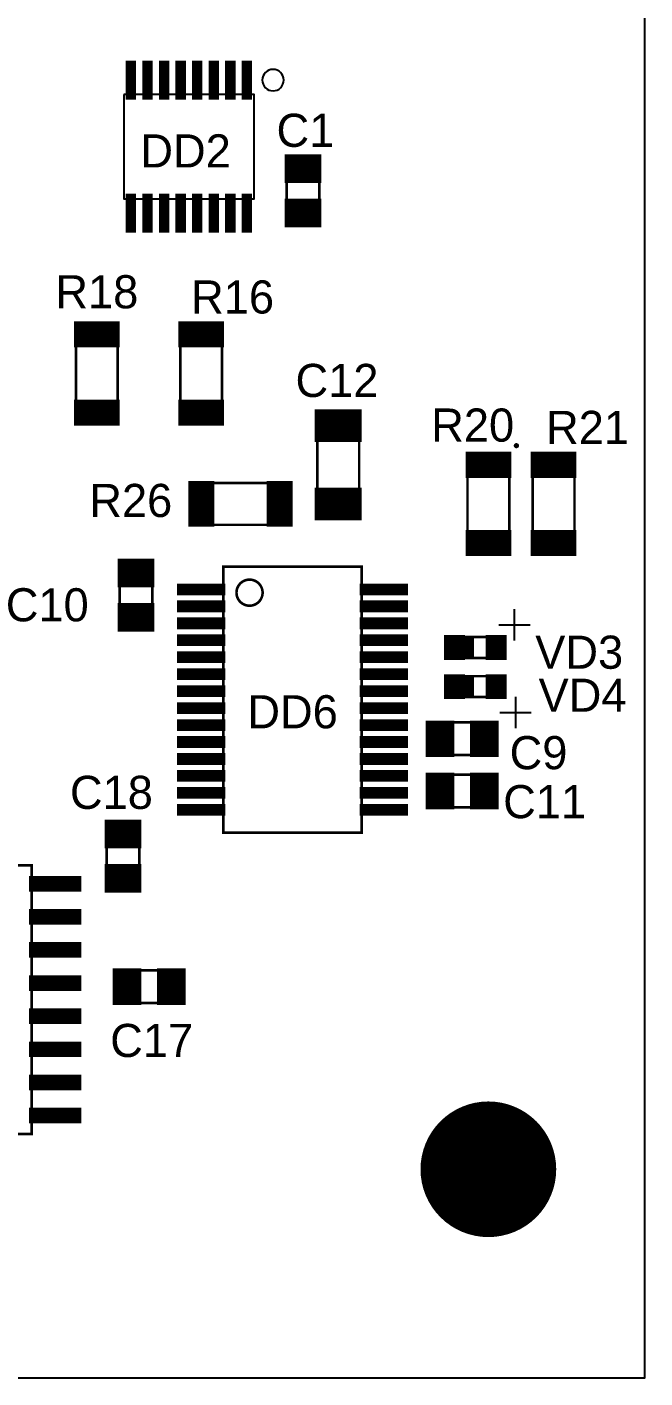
# Model space of a CAD drawing. Extents: x 25 to 880, y 8 to 306.
# Drawn here: x 587.2 to 616.8, y 91.1 to 155.9 of the extents above; entities that cross this region are included whole.
import ezdxf
from ezdxf.enums import TextEntityAlignment as Align

# ---------------------------------------------------------------- set-up
doc = ezdxf.new("R2010")
doc.units = 0
doc.header["$MEASUREMENT"] = 0
for name, color, linetype in [('BOARD', 7, 'Continuous'), ('TOP', 7, 'Continuous'), ('TOP_PIN', 7, 'Continuous')]:
    doc.layers.add(name, color=color, linetype=linetype)

msp = doc.modelspace()

# ---------------------------------------------------------------- linework, layer by layer
at = {"linetype": 'Continuous', "const_width": 0.125}
msp.add_lwpolyline([(610.6799, 135.8153, 1), (610.5549, 135.8153, 1)], format="xyb", close=True, dxfattribs=at)
at = {"layer": 'BOARD'}
msp.add_lwpolyline([(508.026, 91.1429), (616.776, 91.1429), (616.776, 271.1429), (508.026, 271.1429)], close=True, dxfattribs=at)
at = {"layer": 'TOP'}
msp.add_lwpolyline([(599.4785, 153.3304, 1), (598.4485, 153.3304, 1)], format="xyb", close=True, dxfattribs=at)
msp.add_lwpolyline([(591.811, 152.6429), (591.811, 147.6429), (598.0598, 147.6429), (598.0598, 152.6429)], close=True, dxfattribs=at)
at = {"layer": 'TOP', "const_width": 0.125}
for points in [[(601.1823, 146.7716), (599.6198, 146.7716), (599.6198, 149.2716), (601.1823, 149.2716)], [(591.526, 137.3341), (589.526, 137.3341), (589.526, 141.2091), (591.526, 141.2091)], [(596.526, 137.3341), (594.526, 137.3341), (594.526, 141.2091), (596.526, 141.2091)], [(603.0885, 132.8966), (601.0885, 132.8966), (601.0885, 136.8966), (603.0885, 136.8966)], [(610.276, 131.0841), (608.276, 131.0841), (608.276, 134.9591), (610.276, 134.9591)], [(613.401, 131.0841), (611.401, 131.0841), (611.401, 134.9591), (613.401, 134.9591)], [(595.4635, 132.0216), (595.4635, 134.0216), (599.3385, 134.0216), (599.3385, 132.0216)], [(593.1823, 127.3966), (591.6198, 127.3966), (591.6198, 129.8966), (593.1823, 129.8966)], [(596.5885, 117.2716), (596.5885, 130.0216), (603.2135, 130.0216), (603.2135, 117.2716)], [(607.651, 125.6466), (607.651, 126.6466), (609.651, 126.6466), (609.651, 125.6466)], [(607.651, 123.7716), (607.651, 124.7716), (609.651, 124.7716), (609.651, 123.7716)], [(606.776, 120.9904), (606.776, 122.5529), (609.276, 122.5529), (609.276, 120.9904)], [(606.776, 118.4904), (606.776, 120.0529), (609.276, 120.0529), (609.276, 118.4904)], [(592.5573, 114.8966), (590.9948, 114.8966), (590.9948, 117.3966), (592.5573, 117.3966)], [(578.026, 102.8341), (578.026, 115.7091), (587.401, 115.7091), (587.401, 102.8341)], [(591.776, 109.1154), (591.776, 110.6779), (594.276, 110.6779), (594.276, 109.1154)]]:
    msp.add_lwpolyline(points, close=True, dxfattribs=at)
msp.add_lwpolyline([(598.4635, 128.7716, 1), (597.2135, 128.7716, 1)], format="xyb", close=True, dxfattribs=at)
for points in [[(607.776, 125.6466), (607.776, 126.6466)], [(607.901, 125.6466), (607.901, 126.6466)], [(608.026, 125.6466), (608.026, 126.6466)], [(608.151, 125.6466), (608.151, 126.6466)], [(608.276, 125.6466), (608.276, 126.6466)], [(608.401, 125.6466), (608.401, 126.6466)], [(608.526, 125.6466), (608.526, 126.6466)], [(607.776, 123.7716), (607.776, 124.7716)], [(607.901, 123.7716), (607.901, 124.7716)], [(608.026, 123.7716), (608.026, 124.7716)], [(608.151, 123.7716), (608.151, 124.7716)], [(608.276, 123.7716), (608.276, 124.7716)], [(608.401, 123.7716), (608.401, 124.7716)], [(608.526, 123.7716), (608.526, 124.7716)]]:
    msp.add_lwpolyline(points, dxfattribs=at)
at = {"layer": 'TOP_PIN', "linetype": 'Continuous'}
for p, q in [((610.5182, 127.9802), (610.5182, 126.4802)), ((609.7774, 127.2378), (611.2774, 127.2378)), ((610.572, 123.7753), (610.572, 122.2753)), ((609.8311, 123.0329), (611.3311, 123.0329))]:
    msp.add_line(p, q, dxfattribs=at)
at = {"layer": 'TOP_PIN', "const_width": 0.125}
for points in [[(591.9698, 152.4554), (591.9698, 154.2054), (592.3448, 154.2054), (592.3448, 152.4554)], [(592.7635, 152.4554), (592.7635, 154.2054), (593.1385, 154.2054), (593.1385, 152.4554)], [(593.5573, 152.4554), (593.5573, 154.2054), (593.9323, 154.2054), (593.9323, 152.4554)], [(594.351, 152.4554), (594.351, 154.2054), (594.726, 154.2054), (594.726, 152.4554)], [(595.1448, 152.4554), (595.1448, 154.2054), (595.5198, 154.2054), (595.5198, 152.4554)], [(595.9385, 152.4554), (595.9385, 154.2054), (596.3135, 154.2054), (596.3135, 152.4554)], [(596.7323, 152.4554), (596.7323, 154.2054), (597.1073, 154.2054), (597.1073, 152.4554)], [(597.526, 152.4554), (597.526, 154.2054), (597.901, 154.2054), (597.901, 152.4554)], [(599.5885, 148.4591), (599.5885, 149.7091), (601.2135, 149.7091), (601.2135, 148.4591)], [(591.9698, 146.0804), (591.9698, 147.8304), (592.3448, 147.8304), (592.3448, 146.0804)], [(592.7635, 146.0804), (592.7635, 147.8304), (593.1385, 147.8304), (593.1385, 146.0804)], [(593.5573, 146.0804), (593.5573, 147.8304), (593.9323, 147.8304), (593.9323, 146.0804)], [(594.351, 146.0804), (594.351, 147.8304), (594.726, 147.8304), (594.726, 146.0804)], [(595.1448, 146.0804), (595.1448, 147.8304), (595.5198, 147.8304), (595.5198, 146.0804)], [(595.9385, 146.0804), (595.9385, 147.8304), (596.3135, 147.8304), (596.3135, 146.0804)], [(596.7323, 146.0804), (596.7323, 147.8304), (597.1073, 147.8304), (597.1073, 146.0804)], [(597.526, 146.0804), (597.526, 147.8304), (597.901, 147.8304), (597.901, 146.0804)], [(599.5885, 146.3341), (599.5885, 147.5841), (601.2135, 147.5841), (601.2135, 146.3341)], [(589.4948, 140.5841), (589.4948, 141.7091), (591.5573, 141.7091), (591.5573, 140.5841)], [(594.4948, 140.5841), (594.4948, 141.7091), (596.5573, 141.7091), (596.5573, 140.5841)], [(589.4948, 136.8341), (589.4948, 137.9591), (591.5573, 137.9591), (591.5573, 136.8341)], [(594.4948, 136.8341), (594.4948, 137.9591), (596.5573, 137.9591), (596.5573, 136.8341)], [(601.026, 136.0529), (601.026, 137.4904), (603.151, 137.4904), (603.151, 136.0529)], [(608.2448, 134.3341), (608.2448, 135.4591), (610.3073, 135.4591), (610.3073, 134.3341)], [(611.3698, 134.3341), (611.3698, 135.4591), (613.4323, 135.4591), (613.4323, 134.3341)], [(594.9635, 131.9904), (594.9635, 134.0529), (596.0885, 134.0529), (596.0885, 131.9904)], [(598.7135, 131.9904), (598.7135, 134.0529), (599.8385, 134.0529), (599.8385, 131.9904)], [(601.026, 132.3029), (601.026, 133.7404), (603.151, 133.7404), (603.151, 132.3029)], [(608.2448, 130.5841), (608.2448, 131.7091), (610.3073, 131.7091), (610.3073, 130.5841)], [(611.3698, 130.5841), (611.3698, 131.7091), (613.4323, 131.7091), (613.4323, 130.5841)], [(591.5885, 129.0841), (591.5885, 130.3341), (593.2135, 130.3341), (593.2135, 129.0841)], [(594.4323, 128.7091), (594.4323, 129.1466), (596.6198, 129.1466), (596.6198, 128.7091)], [(603.1823, 128.7091), (603.1823, 129.1466), (605.3698, 129.1466), (605.3698, 128.7091)], [(591.5885, 126.9591), (591.5885, 128.2091), (593.2135, 128.2091), (593.2135, 126.9591)], [(594.4323, 127.8966), (594.4323, 128.3341), (596.6198, 128.3341), (596.6198, 127.8966)], [(603.1823, 127.8966), (603.1823, 128.3341), (605.3698, 128.3341), (605.3698, 127.8966)], [(594.4323, 127.0841), (594.4323, 127.5216), (596.6198, 127.5216), (596.6198, 127.0841)], [(603.1823, 127.0841), (603.1823, 127.5216), (605.3698, 127.5216), (605.3698, 127.0841)], [(594.4323, 126.2716), (594.4323, 126.7091), (596.6198, 126.7091), (596.6198, 126.2716)], [(603.1823, 126.2716), (603.1823, 126.7091), (605.3698, 126.7091), (605.3698, 126.2716)], [(607.2135, 125.6154), (607.2135, 126.6779), (608.0885, 126.6779), (608.0885, 125.6154)], [(609.2135, 125.6154), (609.2135, 126.6779), (610.0885, 126.6779), (610.0885, 125.6154)], [(594.4323, 125.4591), (594.4323, 125.8966), (596.6198, 125.8966), (596.6198, 125.4591)], [(603.1823, 125.4591), (603.1823, 125.8966), (605.3698, 125.8966), (605.3698, 125.4591)], [(594.4323, 124.6466), (594.4323, 125.0841), (596.6198, 125.0841), (596.6198, 124.6466)], [(603.1823, 124.6466), (603.1823, 125.0841), (605.3698, 125.0841), (605.3698, 124.6466)], [(594.4323, 123.8341), (594.4323, 124.2716), (596.6198, 124.2716), (596.6198, 123.8341)], [(603.1823, 123.8341), (603.1823, 124.2716), (605.3698, 124.2716), (605.3698, 123.8341)], [(607.2135, 123.7404), (607.2135, 124.8029), (608.0885, 124.8029), (608.0885, 123.7404)], [(609.2135, 123.7404), (609.2135, 124.8029), (610.0885, 124.8029), (610.0885, 123.7404)], [(594.4323, 123.0216), (594.4323, 123.4591), (596.6198, 123.4591), (596.6198, 123.0216)], [(603.1823, 123.0216), (603.1823, 123.4591), (605.3698, 123.4591), (605.3698, 123.0216)], [(594.4323, 122.2091), (594.4323, 122.6466), (596.6198, 122.6466), (596.6198, 122.2091)], [(603.1823, 122.2091), (603.1823, 122.6466), (605.3698, 122.6466), (605.3698, 122.2091)], [(606.3385, 120.9591), (606.3385, 122.5841), (607.5885, 122.5841), (607.5885, 120.9591)], [(608.4635, 120.9591), (608.4635, 122.5841), (609.7135, 122.5841), (609.7135, 120.9591)], [(594.4323, 121.3966), (594.4323, 121.8341), (596.6198, 121.8341), (596.6198, 121.3966)], [(603.1823, 121.3966), (603.1823, 121.8341), (605.3698, 121.8341), (605.3698, 121.3966)], [(594.4323, 120.5841), (594.4323, 121.0216), (596.6198, 121.0216), (596.6198, 120.5841)], [(603.1823, 120.5841), (603.1823, 121.0216), (605.3698, 121.0216), (605.3698, 120.5841)], [(594.4323, 119.7716), (594.4323, 120.2091), (596.6198, 120.2091), (596.6198, 119.7716)], [(603.1823, 119.7716), (603.1823, 120.2091), (605.3698, 120.2091), (605.3698, 119.7716)], [(606.3385, 118.4591), (606.3385, 120.0841), (607.5885, 120.0841), (607.5885, 118.4591)], [(608.4635, 118.4591), (608.4635, 120.0841), (609.7135, 120.0841), (609.7135, 118.4591)], [(594.4323, 118.9591), (594.4323, 119.3966), (596.6198, 119.3966), (596.6198, 118.9591)], [(603.1823, 118.9591), (603.1823, 119.3966), (605.3698, 119.3966), (605.3698, 118.9591)], [(594.4323, 118.1466), (594.4323, 118.5841), (596.6198, 118.5841), (596.6198, 118.1466)], [(603.1823, 118.1466), (603.1823, 118.5841), (605.3698, 118.5841), (605.3698, 118.1466)], [(590.9635, 116.5841), (590.9635, 117.8341), (592.5885, 117.8341), (592.5885, 116.5841)], [(590.9635, 114.4591), (590.9635, 115.7091), (592.5885, 115.7091), (592.5885, 114.4591)], [(587.3385, 114.5154), (587.3385, 115.1404), (589.7135, 115.1404), (589.7135, 114.5154)], [(587.3385, 112.9279), (587.3385, 113.5529), (589.7135, 113.5529), (589.7135, 112.9279)], [(587.3385, 111.3404), (587.3385, 111.9654), (589.7135, 111.9654), (589.7135, 111.3404)], [(591.3385, 109.0841), (591.3385, 110.7091), (592.5885, 110.7091), (592.5885, 109.0841)], [(593.4635, 109.0841), (593.4635, 110.7091), (594.7135, 110.7091), (594.7135, 109.0841)], [(587.3385, 109.7529), (587.3385, 110.3779), (589.7135, 110.3779), (589.7135, 109.7529)], [(587.3385, 108.1654), (587.3385, 108.7904), (589.7135, 108.7904), (589.7135, 108.1654)], [(587.3385, 106.5779), (587.3385, 107.2029), (589.7135, 107.2029), (589.7135, 106.5779)], [(587.3385, 104.9904), (587.3385, 105.6154), (589.7135, 105.6154), (589.7135, 104.9904)], [(587.3385, 103.4029), (587.3385, 104.0279), (589.7135, 104.0279), (589.7135, 103.4029)]]:
    msp.add_lwpolyline(points, close=True, dxfattribs=at)
for points in [[(591.9698, 154.1429), (592.3448, 154.1429)], [(591.9698, 154.0179), (592.3448, 154.0179)], [(592.7635, 154.1429), (593.1385, 154.1429)], [(592.7635, 154.0179), (593.1385, 154.0179)], [(593.5573, 154.1429), (593.9323, 154.1429)], [(593.5573, 154.0179), (593.9323, 154.0179)], [(594.351, 154.1429), (594.726, 154.1429)], [(594.351, 154.0179), (594.726, 154.0179)], [(595.1448, 154.1429), (595.5198, 154.1429)], [(595.1448, 154.0179), (595.5198, 154.0179)], [(595.9385, 154.1429), (596.3135, 154.1429)], [(595.9385, 154.0179), (596.3135, 154.0179)], [(596.7323, 154.1429), (597.1073, 154.1429)], [(596.7323, 154.0179), (597.1073, 154.0179)], [(597.526, 154.1429), (597.901, 154.1429)], [(597.526, 154.0179), (597.901, 154.0179)], [(591.9698, 153.8929), (592.3448, 153.8929)], [(591.9698, 153.7679), (592.3448, 153.7679)], [(591.9698, 153.6429), (592.3448, 153.6429)], [(591.9698, 153.5179), (592.3448, 153.5179)], [(591.9698, 153.3929), (592.3448, 153.3929)], [(592.7635, 153.8929), (593.1385, 153.8929)], [(592.7635, 153.7679), (593.1385, 153.7679)], [(592.7635, 153.6429), (593.1385, 153.6429)], [(592.7635, 153.5179), (593.1385, 153.5179)], [(592.7635, 153.3929), (593.1385, 153.3929)], [(593.5573, 153.8929), (593.9323, 153.8929)], [(593.5573, 153.7679), (593.9323, 153.7679)], [(593.5573, 153.6429), (593.9323, 153.6429)], [(593.5573, 153.5179), (593.9323, 153.5179)], [(593.5573, 153.3929), (593.9323, 153.3929)], [(594.351, 153.8929), (594.726, 153.8929)], [(594.351, 153.7679), (594.726, 153.7679)], [(594.351, 153.6429), (594.726, 153.6429)], [(594.351, 153.5179), (594.726, 153.5179)], [(594.351, 153.3929), (594.726, 153.3929)], [(595.1448, 153.8929), (595.5198, 153.8929)], [(595.1448, 153.7679), (595.5198, 153.7679)], [(595.1448, 153.6429), (595.5198, 153.6429)], [(595.1448, 153.5179), (595.5198, 153.5179)], [(595.1448, 153.3929), (595.5198, 153.3929)], [(595.9385, 153.8929), (596.3135, 153.8929)], [(595.9385, 153.7679), (596.3135, 153.7679)], [(595.9385, 153.6429), (596.3135, 153.6429)], [(595.9385, 153.5179), (596.3135, 153.5179)], [(595.9385, 153.3929), (596.3135, 153.3929)], [(596.7323, 153.8929), (597.1073, 153.8929)], [(596.7323, 153.7679), (597.1073, 153.7679)], [(596.7323, 153.6429), (597.1073, 153.6429)], [(596.7323, 153.5179), (597.1073, 153.5179)], [(596.7323, 153.3929), (597.1073, 153.3929)], [(597.526, 153.8929), (597.901, 153.8929)], [(597.526, 153.7679), (597.901, 153.7679)], [(597.526, 153.6429), (597.901, 153.6429)], [(597.526, 153.5179), (597.901, 153.5179)], [(597.526, 153.3929), (597.901, 153.3929)], [(591.9698, 153.2679), (592.3448, 153.2679)], [(591.9698, 153.1429), (592.3448, 153.1429)], [(591.9698, 153.0179), (592.3448, 153.0179)], [(591.9698, 152.8929), (592.3448, 152.8929)], [(591.9698, 152.7679), (592.3448, 152.7679)], [(592.7635, 153.2679), (593.1385, 153.2679)], [(592.7635, 153.1429), (593.1385, 153.1429)], [(592.7635, 153.0179), (593.1385, 153.0179)], [(592.7635, 152.8929), (593.1385, 152.8929)], [(592.7635, 152.7679), (593.1385, 152.7679)], [(593.5573, 153.2679), (593.9323, 153.2679)], [(593.5573, 153.1429), (593.9323, 153.1429)], [(593.5573, 153.0179), (593.9323, 153.0179)], [(593.5573, 152.8929), (593.9323, 152.8929)], [(593.5573, 152.7679), (593.9323, 152.7679)], [(594.351, 153.2679), (594.726, 153.2679)], [(594.351, 153.1429), (594.726, 153.1429)], [(594.351, 153.0179), (594.726, 153.0179)], [(594.351, 152.8929), (594.726, 152.8929)], [(594.351, 152.7679), (594.726, 152.7679)], [(595.1448, 153.2679), (595.5198, 153.2679)], [(595.1448, 153.1429), (595.5198, 153.1429)], [(595.1448, 153.0179), (595.5198, 153.0179)], [(595.1448, 152.8929), (595.5198, 152.8929)], [(595.1448, 152.7679), (595.5198, 152.7679)], [(595.9385, 153.2679), (596.3135, 153.2679)], [(595.9385, 153.1429), (596.3135, 153.1429)], [(595.9385, 153.0179), (596.3135, 153.0179)], [(595.9385, 152.8929), (596.3135, 152.8929)], [(595.9385, 152.7679), (596.3135, 152.7679)], [(596.7323, 153.2679), (597.1073, 153.2679)], [(596.7323, 153.1429), (597.1073, 153.1429)], [(596.7323, 153.0179), (597.1073, 153.0179)], [(596.7323, 152.8929), (597.1073, 152.8929)], [(596.7323, 152.7679), (597.1073, 152.7679)], [(597.526, 153.2679), (597.901, 153.2679)], [(597.526, 153.1429), (597.901, 153.1429)], [(597.526, 153.0179), (597.901, 153.0179)], [(597.526, 152.8929), (597.901, 152.8929)], [(597.526, 152.7679), (597.901, 152.7679)], [(591.9698, 152.6429), (592.3448, 152.6429)], [(591.9698, 152.5179), (592.3448, 152.5179)], [(592.7635, 152.6429), (593.1385, 152.6429)], [(592.7635, 152.5179), (593.1385, 152.5179)], [(593.5573, 152.6429), (593.9323, 152.6429)], [(593.5573, 152.5179), (593.9323, 152.5179)], [(594.351, 152.6429), (594.726, 152.6429)], [(594.351, 152.5179), (594.726, 152.5179)], [(595.1448, 152.6429), (595.5198, 152.6429)], [(595.1448, 152.5179), (595.5198, 152.5179)], [(595.9385, 152.6429), (596.3135, 152.6429)], [(595.9385, 152.5179), (596.3135, 152.5179)], [(596.7323, 152.6429), (597.1073, 152.6429)], [(596.7323, 152.5179), (597.1073, 152.5179)], [(597.526, 152.6429), (597.901, 152.6429)], [(597.526, 152.5179), (597.901, 152.5179)], [(599.5885, 149.6429), (601.2135, 149.6429)], [(599.5885, 149.5179), (601.2135, 149.5179)], [(599.5885, 149.3929), (601.2135, 149.3929)], [(599.5885, 149.2679), (601.2135, 149.2679)], [(599.5885, 149.1429), (601.2135, 149.1429)], [(599.5885, 149.0179), (601.2135, 149.0179)], [(599.5885, 148.8929), (601.2135, 148.8929)], [(599.5885, 148.7679), (601.2135, 148.7679)], [(599.5885, 148.6429), (601.2135, 148.6429)], [(599.5885, 148.5179), (601.2135, 148.5179)], [(591.9698, 147.7679), (592.3448, 147.7679)], [(591.9698, 147.6429), (592.3448, 147.6429)], [(592.7635, 147.7679), (593.1385, 147.7679)], [(592.7635, 147.6429), (593.1385, 147.6429)], [(593.5573, 147.7679), (593.9323, 147.7679)], [(593.5573, 147.6429), (593.9323, 147.6429)], [(594.351, 147.7679), (594.726, 147.7679)], [(594.351, 147.6429), (594.726, 147.6429)], [(595.1448, 147.7679), (595.5198, 147.7679)], [(595.1448, 147.6429), (595.5198, 147.6429)], [(595.9385, 147.7679), (596.3135, 147.7679)], [(595.9385, 147.6429), (596.3135, 147.6429)], [(596.7323, 147.7679), (597.1073, 147.7679)], [(596.7323, 147.6429), (597.1073, 147.6429)], [(597.526, 147.7679), (597.901, 147.7679)], [(597.526, 147.6429), (597.901, 147.6429)], [(591.9698, 147.5179), (592.3448, 147.5179)], [(591.9698, 147.3929), (592.3448, 147.3929)], [(591.9698, 147.2679), (592.3448, 147.2679)], [(591.9698, 147.1429), (592.3448, 147.1429)], [(591.9698, 147.0179), (592.3448, 147.0179)], [(591.9698, 146.8929), (592.3448, 146.8929)], [(592.7635, 147.5179), (593.1385, 147.5179)], [(592.7635, 147.3929), (593.1385, 147.3929)], [(592.7635, 147.2679), (593.1385, 147.2679)], [(592.7635, 147.1429), (593.1385, 147.1429)], [(592.7635, 147.0179), (593.1385, 147.0179)], [(592.7635, 146.8929), (593.1385, 146.8929)], [(593.5573, 147.5179), (593.9323, 147.5179)], [(593.5573, 147.3929), (593.9323, 147.3929)], [(593.5573, 147.2679), (593.9323, 147.2679)], [(593.5573, 147.1429), (593.9323, 147.1429)], [(593.5573, 147.0179), (593.9323, 147.0179)], [(593.5573, 146.8929), (593.9323, 146.8929)], [(594.351, 147.5179), (594.726, 147.5179)], [(594.351, 147.3929), (594.726, 147.3929)], [(594.351, 147.2679), (594.726, 147.2679)], [(594.351, 147.1429), (594.726, 147.1429)], [(594.351, 147.0179), (594.726, 147.0179)], [(594.351, 146.8929), (594.726, 146.8929)], [(595.1448, 147.5179), (595.5198, 147.5179)], [(595.1448, 147.3929), (595.5198, 147.3929)], [(595.1448, 147.2679), (595.5198, 147.2679)], [(595.1448, 147.1429), (595.5198, 147.1429)], [(595.1448, 147.0179), (595.5198, 147.0179)], [(595.1448, 146.8929), (595.5198, 146.8929)], [(595.9385, 147.5179), (596.3135, 147.5179)], [(595.9385, 147.3929), (596.3135, 147.3929)], [(595.9385, 147.2679), (596.3135, 147.2679)], [(595.9385, 147.1429), (596.3135, 147.1429)], [(595.9385, 147.0179), (596.3135, 147.0179)], [(595.9385, 146.8929), (596.3135, 146.8929)], [(596.7323, 147.5179), (597.1073, 147.5179)], [(596.7323, 147.3929), (597.1073, 147.3929)], [(596.7323, 147.2679), (597.1073, 147.2679)], [(596.7323, 147.1429), (597.1073, 147.1429)], [(596.7323, 147.0179), (597.1073, 147.0179)], [(596.7323, 146.8929), (597.1073, 146.8929)], [(597.526, 147.5179), (597.901, 147.5179)], [(597.526, 147.3929), (597.901, 147.3929)], [(597.526, 147.2679), (597.901, 147.2679)], [(597.526, 147.1429), (597.901, 147.1429)], [(597.526, 147.0179), (597.901, 147.0179)], [(597.526, 146.8929), (597.901, 146.8929)], [(599.5885, 147.5179), (601.2135, 147.5179)], [(599.5885, 147.3929), (601.2135, 147.3929)], [(599.5885, 147.2679), (601.2135, 147.2679)], [(599.5885, 147.1429), (601.2135, 147.1429)], [(599.5885, 147.0179), (601.2135, 147.0179)], [(599.5885, 146.8929), (601.2135, 146.8929)], [(591.9698, 146.7679), (592.3448, 146.7679)], [(591.9698, 146.6429), (592.3448, 146.6429)], [(591.9698, 146.5179), (592.3448, 146.5179)], [(591.9698, 146.3929), (592.3448, 146.3929)], [(591.9698, 146.2679), (592.3448, 146.2679)], [(592.7635, 146.7679), (593.1385, 146.7679)], [(592.7635, 146.6429), (593.1385, 146.6429)], [(592.7635, 146.5179), (593.1385, 146.5179)], [(592.7635, 146.3929), (593.1385, 146.3929)], [(592.7635, 146.2679), (593.1385, 146.2679)], [(593.5573, 146.7679), (593.9323, 146.7679)], [(593.5573, 146.6429), (593.9323, 146.6429)], [(593.5573, 146.5179), (593.9323, 146.5179)], [(593.5573, 146.3929), (593.9323, 146.3929)], [(593.5573, 146.2679), (593.9323, 146.2679)], [(594.351, 146.7679), (594.726, 146.7679)], [(594.351, 146.6429), (594.726, 146.6429)], [(594.351, 146.5179), (594.726, 146.5179)], [(594.351, 146.3929), (594.726, 146.3929)], [(594.351, 146.2679), (594.726, 146.2679)], [(595.1448, 146.7679), (595.5198, 146.7679)], [(595.1448, 146.6429), (595.5198, 146.6429)], [(595.1448, 146.5179), (595.5198, 146.5179)], [(595.1448, 146.3929), (595.5198, 146.3929)], [(595.1448, 146.2679), (595.5198, 146.2679)], [(595.9385, 146.7679), (596.3135, 146.7679)], [(595.9385, 146.6429), (596.3135, 146.6429)], [(595.9385, 146.5179), (596.3135, 146.5179)], [(595.9385, 146.3929), (596.3135, 146.3929)], [(595.9385, 146.2679), (596.3135, 146.2679)], [(596.7323, 146.7679), (597.1073, 146.7679)], [(596.7323, 146.6429), (597.1073, 146.6429)], [(596.7323, 146.5179), (597.1073, 146.5179)], [(596.7323, 146.3929), (597.1073, 146.3929)], [(596.7323, 146.2679), (597.1073, 146.2679)], [(597.526, 146.7679), (597.901, 146.7679)], [(597.526, 146.6429), (597.901, 146.6429)], [(597.526, 146.5179), (597.901, 146.5179)], [(597.526, 146.3929), (597.901, 146.3929)], [(597.526, 146.2679), (597.901, 146.2679)], [(599.5885, 146.7679), (601.2135, 146.7679)], [(599.5885, 146.6429), (601.2135, 146.6429)], [(599.5885, 146.5179), (601.2135, 146.5179)], [(599.5885, 146.3929), (601.2135, 146.3929)], [(591.9698, 146.1429), (592.3448, 146.1429)], [(592.7635, 146.1429), (593.1385, 146.1429)], [(593.5573, 146.1429), (593.9323, 146.1429)], [(594.351, 146.1429), (594.726, 146.1429)], [(595.1448, 146.1429), (595.5198, 146.1429)], [(595.9385, 146.1429), (596.3135, 146.1429)], [(596.7323, 146.1429), (597.1073, 146.1429)], [(597.526, 146.1429), (597.901, 146.1429)], [(589.4948, 141.6429), (591.5573, 141.6429)], [(589.4948, 141.5179), (591.5573, 141.5179)], [(589.4948, 141.3929), (591.5573, 141.3929)], [(589.4948, 141.2679), (591.5573, 141.2679)], [(589.4948, 141.1429), (591.5573, 141.1429)], [(594.4948, 141.6429), (596.5573, 141.6429)], [(594.4948, 141.5179), (596.5573, 141.5179)], [(594.4948, 141.3929), (596.5573, 141.3929)], [(594.4948, 141.2679), (596.5573, 141.2679)], [(594.4948, 141.1429), (596.5573, 141.1429)], [(589.4948, 141.0179), (591.5573, 141.0179)], [(589.4948, 140.8929), (591.5573, 140.8929)], [(589.4948, 140.7679), (591.5573, 140.7679)], [(589.4948, 140.6429), (591.5573, 140.6429)], [(594.4948, 141.0179), (596.5573, 141.0179)], [(594.4948, 140.8929), (596.5573, 140.8929)], [(594.4948, 140.7679), (596.5573, 140.7679)], [(594.4948, 140.6429), (596.5573, 140.6429)], [(589.4948, 137.8929), (591.5573, 137.8929)], [(594.4948, 137.8929), (596.5573, 137.8929)], [(589.4948, 137.7679), (591.5573, 137.7679)], [(589.4948, 137.6429), (591.5573, 137.6429)], [(589.4948, 137.5179), (591.5573, 137.5179)], [(589.4948, 137.3929), (591.5573, 137.3929)], [(589.4948, 137.2679), (591.5573, 137.2679)], [(594.4948, 137.7679), (596.5573, 137.7679)], [(594.4948, 137.6429), (596.5573, 137.6429)], [(594.4948, 137.5179), (596.5573, 137.5179)], [(594.4948, 137.3929), (596.5573, 137.3929)], [(594.4948, 137.2679), (596.5573, 137.2679)], [(601.026, 137.3929), (603.151, 137.3929)], [(601.026, 137.2679), (603.151, 137.2679)], [(589.4948, 137.1429), (591.5573, 137.1429)], [(589.4948, 137.0179), (591.5573, 137.0179)], [(589.4948, 136.8929), (591.5573, 136.8929)], [(594.4948, 137.1429), (596.5573, 137.1429)], [(594.4948, 137.0179), (596.5573, 137.0179)], [(594.4948, 136.8929), (596.5573, 136.8929)], [(601.026, 137.1429), (603.151, 137.1429)], [(601.026, 137.0179), (603.151, 137.0179)], [(601.026, 136.8929), (603.151, 136.8929)], [(601.026, 136.7679), (603.151, 136.7679)], [(601.026, 136.6429), (603.151, 136.6429)], [(601.026, 136.5179), (603.151, 136.5179)], [(601.026, 136.3929), (603.151, 136.3929)], [(601.026, 136.2679), (603.151, 136.2679)], [(601.026, 136.1429), (603.151, 136.1429)], [(608.2448, 135.3929), (610.3073, 135.3929)], [(608.2448, 135.2679), (610.3073, 135.2679)], [(611.3698, 135.3929), (613.4323, 135.3929)], [(611.3698, 135.2679), (613.4323, 135.2679)], [(608.2448, 135.1429), (610.3073, 135.1429)], [(608.2448, 135.0179), (610.3073, 135.0179)], [(608.2448, 134.8929), (610.3073, 134.8929)], [(608.2448, 134.7679), (610.3073, 134.7679)], [(608.2448, 134.6429), (610.3073, 134.6429)], [(611.3698, 135.1429), (613.4323, 135.1429)], [(611.3698, 135.0179), (613.4323, 135.0179)], [(611.3698, 134.8929), (613.4323, 134.8929)], [(611.3698, 134.7679), (613.4323, 134.7679)], [(611.3698, 134.6429), (613.4323, 134.6429)], [(594.9635, 134.0179), (596.0885, 134.0179)], [(598.7135, 134.0179), (599.8385, 134.0179)], [(608.2448, 134.5179), (610.3073, 134.5179)], [(608.2448, 134.3929), (610.3073, 134.3929)], [(611.3698, 134.5179), (613.4323, 134.5179)], [(611.3698, 134.3929), (613.4323, 134.3929)], [(594.9635, 133.8929), (596.0885, 133.8929)], [(594.9635, 133.7679), (596.0885, 133.7679)], [(594.9635, 133.6429), (596.0885, 133.6429)], [(594.9635, 133.5179), (596.0885, 133.5179)], [(594.9635, 133.3929), (596.0885, 133.3929)], [(598.7135, 133.8929), (599.8385, 133.8929)], [(598.7135, 133.7679), (599.8385, 133.7679)], [(598.7135, 133.6429), (599.8385, 133.6429)], [(598.7135, 133.5179), (599.8385, 133.5179)], [(598.7135, 133.3929), (599.8385, 133.3929)], [(601.026, 133.6429), (603.151, 133.6429)], [(601.026, 133.5179), (603.151, 133.5179)], [(601.026, 133.3929), (603.151, 133.3929)], [(594.9635, 133.2679), (596.0885, 133.2679)], [(594.9635, 133.1429), (596.0885, 133.1429)], [(594.9635, 133.0179), (596.0885, 133.0179)], [(594.9635, 132.8929), (596.0885, 132.8929)], [(594.9635, 132.7679), (596.0885, 132.7679)], [(594.9635, 132.6429), (596.0885, 132.6429)], [(598.7135, 133.2679), (599.8385, 133.2679)], [(598.7135, 133.1429), (599.8385, 133.1429)], [(598.7135, 133.0179), (599.8385, 133.0179)], [(598.7135, 132.8929), (599.8385, 132.8929)], [(598.7135, 132.7679), (599.8385, 132.7679)], [(598.7135, 132.6429), (599.8385, 132.6429)], [(601.026, 133.2679), (603.151, 133.2679)], [(601.026, 133.1429), (603.151, 133.1429)], [(601.026, 133.0179), (603.151, 133.0179)], [(601.026, 132.8929), (603.151, 132.8929)], [(601.026, 132.7679), (603.151, 132.7679)], [(601.026, 132.6429), (603.151, 132.6429)], [(594.9635, 132.5179), (596.0885, 132.5179)], [(594.9635, 132.3929), (596.0885, 132.3929)], [(594.9635, 132.2679), (596.0885, 132.2679)], [(594.9635, 132.1429), (596.0885, 132.1429)], [(594.9635, 132.0179), (596.0885, 132.0179)], [(598.7135, 132.5179), (599.8385, 132.5179)], [(598.7135, 132.3929), (599.8385, 132.3929)], [(598.7135, 132.2679), (599.8385, 132.2679)], [(598.7135, 132.1429), (599.8385, 132.1429)], [(598.7135, 132.0179), (599.8385, 132.0179)], [(601.026, 132.5179), (603.151, 132.5179)], [(601.026, 132.3929), (603.151, 132.3929)], [(608.2448, 131.6429), (610.3073, 131.6429)], [(608.2448, 131.5179), (610.3073, 131.5179)], [(608.2448, 131.3929), (610.3073, 131.3929)], [(611.3698, 131.6429), (613.4323, 131.6429)], [(611.3698, 131.5179), (613.4323, 131.5179)], [(611.3698, 131.3929), (613.4323, 131.3929)], [(608.2448, 131.2679), (610.3073, 131.2679)], [(608.2448, 131.1429), (610.3073, 131.1429)], [(608.2448, 131.0179), (610.3073, 131.0179)], [(608.2448, 130.8929), (610.3073, 130.8929)], [(608.2448, 130.7679), (610.3073, 130.7679)], [(611.3698, 131.2679), (613.4323, 131.2679)], [(611.3698, 131.1429), (613.4323, 131.1429)], [(611.3698, 131.0179), (613.4323, 131.0179)], [(611.3698, 130.8929), (613.4323, 130.8929)], [(611.3698, 130.7679), (613.4323, 130.7679)], [(591.5885, 130.2679), (593.2135, 130.2679)], [(591.5885, 130.1429), (593.2135, 130.1429)], [(608.2448, 130.6429), (610.3073, 130.6429)], [(611.3698, 130.6429), (613.4323, 130.6429)], [(591.5885, 130.0179), (593.2135, 130.0179)], [(591.5885, 129.8929), (593.2135, 129.8929)], [(591.5885, 129.7679), (593.2135, 129.7679)], [(591.5885, 129.6429), (593.2135, 129.6429)], [(591.5885, 129.5179), (593.2135, 129.5179)], [(591.5885, 129.3929), (593.2135, 129.3929)], [(591.5885, 129.2679), (593.2135, 129.2679)], [(591.5885, 129.1429), (593.2135, 129.1429)], [(594.4323, 129.1429), (596.6198, 129.1429)], [(594.4323, 129.0179), (596.6198, 129.0179)], [(594.4323, 128.8929), (596.6198, 128.8929)], [(594.4323, 128.7679), (596.6198, 128.7679)], [(603.1823, 129.1429), (605.3698, 129.1429)], [(603.1823, 129.0179), (605.3698, 129.0179)], [(603.1823, 128.8929), (605.3698, 128.8929)], [(603.1823, 128.7679), (605.3698, 128.7679)], [(591.5885, 128.1429), (593.2135, 128.1429)], [(594.4323, 128.2679), (596.6198, 128.2679)], [(594.4323, 128.1429), (596.6198, 128.1429)], [(603.1823, 128.2679), (605.3698, 128.2679)], [(603.1823, 128.1429), (605.3698, 128.1429)], [(591.5885, 128.0179), (593.2135, 128.0179)], [(591.5885, 127.8929), (593.2135, 127.8929)], [(591.5885, 127.7679), (593.2135, 127.7679)], [(591.5885, 127.6429), (593.2135, 127.6429)], [(591.5885, 127.5179), (593.2135, 127.5179)], [(594.4323, 128.0179), (596.6198, 128.0179)], [(594.4323, 127.5179), (596.6198, 127.5179)], [(603.1823, 128.0179), (605.3698, 128.0179)], [(603.1823, 127.5179), (605.3698, 127.5179)], [(591.5885, 127.3929), (593.2135, 127.3929)], [(591.5885, 127.2679), (593.2135, 127.2679)], [(591.5885, 127.1429), (593.2135, 127.1429)], [(591.5885, 127.0179), (593.2135, 127.0179)], [(594.4323, 127.3929), (596.6198, 127.3929)], [(594.4323, 127.2679), (596.6198, 127.2679)], [(594.4323, 127.1429), (596.6198, 127.1429)], [(603.1823, 127.3929), (605.3698, 127.3929)], [(603.1823, 127.2679), (605.3698, 127.2679)], [(603.1823, 127.1429), (605.3698, 127.1429)], [(594.4323, 126.6429), (596.6198, 126.6429)], [(594.4323, 126.5179), (596.6198, 126.5179)], [(594.4323, 126.3929), (596.6198, 126.3929)], [(603.1823, 126.6429), (605.3698, 126.6429)], [(603.1823, 126.5179), (605.3698, 126.5179)], [(603.1823, 126.3929), (605.3698, 126.3929)], [(607.2135, 126.6429), (608.0885, 126.6429)], [(607.2135, 126.5179), (608.0885, 126.5179)], [(607.2135, 126.3929), (608.0885, 126.3929)], [(607.2135, 126.2679), (608.0885, 126.2679)], [(609.2135, 126.6429), (610.0885, 126.6429)], [(609.2135, 126.5179), (610.0885, 126.5179)], [(609.2135, 126.3929), (610.0885, 126.3929)], [(609.2135, 126.2679), (610.0885, 126.2679)], [(594.4323, 125.8929), (596.6198, 125.8929)], [(594.4323, 125.7679), (596.6198, 125.7679)], [(594.4323, 125.6429), (596.6198, 125.6429)], [(603.1823, 125.8929), (605.3698, 125.8929)], [(603.1823, 125.7679), (605.3698, 125.7679)], [(603.1823, 125.6429), (605.3698, 125.6429)], [(607.2135, 126.1429), (608.0885, 126.1429)], [(607.2135, 126.0179), (608.0885, 126.0179)], [(607.2135, 125.8929), (608.0885, 125.8929)], [(607.2135, 125.7679), (608.0885, 125.7679)], [(607.2135, 125.6429), (608.0885, 125.6429)], [(609.2135, 126.1429), (610.0885, 126.1429)], [(609.2135, 126.0179), (610.0885, 126.0179)], [(609.2135, 125.8929), (610.0885, 125.8929)], [(609.2135, 125.7679), (610.0885, 125.7679)], [(609.2135, 125.6429), (610.0885, 125.6429)], [(594.4323, 125.5179), (596.6198, 125.5179)], [(594.4323, 125.0179), (596.6198, 125.0179)], [(594.4323, 124.8929), (596.6198, 124.8929)], [(603.1823, 125.5179), (605.3698, 125.5179)], [(603.1823, 125.0179), (605.3698, 125.0179)], [(603.1823, 124.8929), (605.3698, 124.8929)], [(594.4323, 124.7679), (596.6198, 124.7679)], [(594.4323, 124.2679), (596.6198, 124.2679)], [(603.1823, 124.7679), (605.3698, 124.7679)], [(603.1823, 124.2679), (605.3698, 124.2679)], [(607.2135, 124.7679), (608.0885, 124.7679)], [(607.2135, 124.6429), (608.0885, 124.6429)], [(607.2135, 124.5179), (608.0885, 124.5179)], [(607.2135, 124.3929), (608.0885, 124.3929)], [(607.2135, 124.2679), (608.0885, 124.2679)], [(609.2135, 124.7679), (610.0885, 124.7679)], [(609.2135, 124.6429), (610.0885, 124.6429)], [(609.2135, 124.5179), (610.0885, 124.5179)], [(609.2135, 124.3929), (610.0885, 124.3929)], [(609.2135, 124.2679), (610.0885, 124.2679)], [(594.4323, 124.1429), (596.6198, 124.1429)], [(594.4323, 124.0179), (596.6198, 124.0179)], [(594.4323, 123.8929), (596.6198, 123.8929)], [(603.1823, 124.1429), (605.3698, 124.1429)], [(603.1823, 124.0179), (605.3698, 124.0179)], [(603.1823, 123.8929), (605.3698, 123.8929)], [(607.2135, 124.1429), (608.0885, 124.1429)], [(607.2135, 124.0179), (608.0885, 124.0179)], [(607.2135, 123.8929), (608.0885, 123.8929)], [(607.2135, 123.7679), (608.0885, 123.7679)], [(609.2135, 124.1429), (610.0885, 124.1429)], [(609.2135, 124.0179), (610.0885, 124.0179)], [(609.2135, 123.8929), (610.0885, 123.8929)], [(609.2135, 123.7679), (610.0885, 123.7679)], [(594.4323, 123.3929), (596.6198, 123.3929)], [(594.4323, 123.2679), (596.6198, 123.2679)], [(594.4323, 123.1429), (596.6198, 123.1429)], [(603.1823, 123.3929), (605.3698, 123.3929)], [(603.1823, 123.2679), (605.3698, 123.2679)], [(603.1823, 123.1429), (605.3698, 123.1429)], [(594.4323, 122.6429), (596.6198, 122.6429)], [(594.4323, 122.5179), (596.6198, 122.5179)], [(594.4323, 122.3929), (596.6198, 122.3929)], [(603.1823, 122.6429), (605.3698, 122.6429)], [(603.1823, 122.5179), (605.3698, 122.5179)], [(603.1823, 122.3929), (605.3698, 122.3929)], [(606.3385, 122.5179), (607.5885, 122.5179)], [(606.3385, 122.3929), (607.5885, 122.3929)], [(608.4635, 122.5179), (609.7135, 122.5179)], [(608.4635, 122.3929), (609.7135, 122.3929)], [(594.4323, 122.2679), (596.6198, 122.2679)], [(594.4323, 121.7679), (596.6198, 121.7679)], [(594.4323, 121.6429), (596.6198, 121.6429)], [(603.1823, 122.2679), (605.3698, 122.2679)], [(603.1823, 121.7679), (605.3698, 121.7679)], [(603.1823, 121.6429), (605.3698, 121.6429)], [(606.3385, 122.2679), (607.5885, 122.2679)], [(606.3385, 122.1429), (607.5885, 122.1429)], [(606.3385, 122.0179), (607.5885, 122.0179)], [(606.3385, 121.8929), (607.5885, 121.8929)], [(606.3385, 121.7679), (607.5885, 121.7679)], [(606.3385, 121.6429), (607.5885, 121.6429)], [(608.4635, 122.2679), (609.7135, 122.2679)], [(608.4635, 122.1429), (609.7135, 122.1429)], [(608.4635, 122.0179), (609.7135, 122.0179)], [(608.4635, 121.8929), (609.7135, 121.8929)], [(608.4635, 121.7679), (609.7135, 121.7679)], [(608.4635, 121.6429), (609.7135, 121.6429)], [(594.4323, 121.5179), (596.6198, 121.5179)], [(594.4323, 121.0179), (596.6198, 121.0179)], [(603.1823, 121.5179), (605.3698, 121.5179)], [(603.1823, 121.0179), (605.3698, 121.0179)], [(606.3385, 121.5179), (607.5885, 121.5179)], [(606.3385, 121.3929), (607.5885, 121.3929)], [(606.3385, 121.2679), (607.5885, 121.2679)], [(606.3385, 121.1429), (607.5885, 121.1429)], [(606.3385, 121.0179), (607.5885, 121.0179)], [(608.4635, 121.5179), (609.7135, 121.5179)], [(608.4635, 121.3929), (609.7135, 121.3929)], [(608.4635, 121.2679), (609.7135, 121.2679)], [(608.4635, 121.1429), (609.7135, 121.1429)], [(608.4635, 121.0179), (609.7135, 121.0179)], [(594.4323, 120.8929), (596.6198, 120.8929)], [(594.4323, 120.7679), (596.6198, 120.7679)], [(594.4323, 120.6429), (596.6198, 120.6429)], [(603.1823, 120.8929), (605.3698, 120.8929)], [(603.1823, 120.7679), (605.3698, 120.7679)], [(603.1823, 120.6429), (605.3698, 120.6429)], [(594.4323, 120.1429), (596.6198, 120.1429)], [(594.4323, 120.0179), (596.6198, 120.0179)], [(594.4323, 119.8929), (596.6198, 119.8929)], [(603.1823, 120.1429), (605.3698, 120.1429)], [(603.1823, 120.0179), (605.3698, 120.0179)], [(603.1823, 119.8929), (605.3698, 119.8929)], [(606.3385, 120.0179), (607.5885, 120.0179)], [(606.3385, 119.8929), (607.5885, 119.8929)], [(606.3385, 119.7679), (607.5885, 119.7679)], [(608.4635, 120.0179), (609.7135, 120.0179)], [(608.4635, 119.8929), (609.7135, 119.8929)], [(608.4635, 119.7679), (609.7135, 119.7679)], [(594.4323, 119.3929), (596.6198, 119.3929)], [(594.4323, 119.2679), (596.6198, 119.2679)], [(594.4323, 119.1429), (596.6198, 119.1429)], [(603.1823, 119.3929), (605.3698, 119.3929)], [(603.1823, 119.2679), (605.3698, 119.2679)], [(603.1823, 119.1429), (605.3698, 119.1429)], [(606.3385, 119.6429), (607.5885, 119.6429)], [(606.3385, 119.5179), (607.5885, 119.5179)], [(606.3385, 119.3929), (607.5885, 119.3929)], [(606.3385, 119.2679), (607.5885, 119.2679)], [(606.3385, 119.1429), (607.5885, 119.1429)], [(608.4635, 119.6429), (609.7135, 119.6429)], [(608.4635, 119.5179), (609.7135, 119.5179)], [(608.4635, 119.3929), (609.7135, 119.3929)], [(608.4635, 119.2679), (609.7135, 119.2679)], [(608.4635, 119.1429), (609.7135, 119.1429)], [(594.4323, 119.0179), (596.6198, 119.0179)], [(594.4323, 118.5179), (596.6198, 118.5179)], [(603.1823, 119.0179), (605.3698, 119.0179)], [(603.1823, 118.5179), (605.3698, 118.5179)], [(606.3385, 119.0179), (607.5885, 119.0179)], [(606.3385, 118.8929), (607.5885, 118.8929)], [(606.3385, 118.7679), (607.5885, 118.7679)], [(606.3385, 118.6429), (607.5885, 118.6429)], [(606.3385, 118.5179), (607.5885, 118.5179)], [(608.4635, 119.0179), (609.7135, 119.0179)], [(608.4635, 118.8929), (609.7135, 118.8929)], [(608.4635, 118.7679), (609.7135, 118.7679)], [(608.4635, 118.6429), (609.7135, 118.6429)], [(608.4635, 118.5179), (609.7135, 118.5179)], [(590.9635, 117.7679), (592.5885, 117.7679)], [(594.4323, 118.3929), (596.6198, 118.3929)], [(594.4323, 118.2679), (596.6198, 118.2679)], [(603.1823, 118.3929), (605.3698, 118.3929)], [(603.1823, 118.2679), (605.3698, 118.2679)], [(590.9635, 117.6429), (592.5885, 117.6429)], [(590.9635, 117.5179), (592.5885, 117.5179)], [(590.9635, 117.3929), (592.5885, 117.3929)], [(590.9635, 117.2679), (592.5885, 117.2679)], [(590.9635, 117.1429), (592.5885, 117.1429)], [(590.9635, 117.0179), (592.5885, 117.0179)], [(590.9635, 116.8929), (592.5885, 116.8929)], [(590.9635, 116.7679), (592.5885, 116.7679)], [(590.9635, 116.6429), (592.5885, 116.6429)], [(590.9635, 115.6429), (592.5885, 115.6429)], [(590.9635, 115.5179), (592.5885, 115.5179)], [(590.9635, 115.3929), (592.5885, 115.3929)], [(590.9635, 115.2679), (592.5885, 115.2679)], [(587.3385, 115.0179), (589.7135, 115.0179)], [(587.3385, 114.8929), (589.7135, 114.8929)], [(587.3385, 114.7679), (589.7135, 114.7679)], [(587.3385, 114.6429), (589.7135, 114.6429)], [(587.3385, 114.5179), (589.7135, 114.5179)], [(590.9635, 115.1429), (592.5885, 115.1429)], [(590.9635, 115.0179), (592.5885, 115.0179)], [(590.9635, 114.8929), (592.5885, 114.8929)], [(590.9635, 114.7679), (592.5885, 114.7679)], [(590.9635, 114.6429), (592.5885, 114.6429)], [(590.9635, 114.5179), (592.5885, 114.5179)], [(587.3385, 113.5179), (589.7135, 113.5179)], [(587.3385, 113.3929), (589.7135, 113.3929)], [(587.3385, 113.2679), (589.7135, 113.2679)], [(587.3385, 113.1429), (589.7135, 113.1429)], [(587.3385, 113.0179), (589.7135, 113.0179)], [(587.3385, 111.8929), (589.7135, 111.8929)], [(587.3385, 111.7679), (589.7135, 111.7679)], [(587.3385, 111.6429), (589.7135, 111.6429)], [(587.3385, 111.5179), (589.7135, 111.5179)], [(587.3385, 111.3929), (589.7135, 111.3929)], [(591.3385, 110.6429), (592.5885, 110.6429)], [(593.4635, 110.6429), (594.7135, 110.6429)], [(587.3385, 110.2679), (589.7135, 110.2679)], [(587.3385, 110.1429), (589.7135, 110.1429)], [(587.3385, 110.0179), (589.7135, 110.0179)], [(591.3385, 110.5179), (592.5885, 110.5179)], [(591.3385, 110.3929), (592.5885, 110.3929)], [(591.3385, 110.2679), (592.5885, 110.2679)], [(591.3385, 110.1429), (592.5885, 110.1429)], [(591.3385, 110.0179), (592.5885, 110.0179)], [(593.4635, 110.5179), (594.7135, 110.5179)], [(593.4635, 110.3929), (594.7135, 110.3929)], [(593.4635, 110.2679), (594.7135, 110.2679)], [(593.4635, 110.1429), (594.7135, 110.1429)], [(593.4635, 110.0179), (594.7135, 110.0179)], [(587.3385, 109.8929), (589.7135, 109.8929)], [(587.3385, 109.7679), (589.7135, 109.7679)], [(591.3385, 109.8929), (592.5885, 109.8929)], [(591.3385, 109.7679), (592.5885, 109.7679)], [(591.3385, 109.6429), (592.5885, 109.6429)], [(591.3385, 109.5179), (592.5885, 109.5179)], [(591.3385, 109.3929), (592.5885, 109.3929)], [(593.4635, 109.8929), (594.7135, 109.8929)], [(593.4635, 109.7679), (594.7135, 109.7679)], [(593.4635, 109.6429), (594.7135, 109.6429)], [(593.4635, 109.5179), (594.7135, 109.5179)], [(593.4635, 109.3929), (594.7135, 109.3929)], [(587.3385, 108.7679), (589.7135, 108.7679)], [(591.3385, 109.2679), (592.5885, 109.2679)], [(591.3385, 109.1429), (592.5885, 109.1429)], [(593.4635, 109.2679), (594.7135, 109.2679)], [(593.4635, 109.1429), (594.7135, 109.1429)], [(587.3385, 108.6429), (589.7135, 108.6429)], [(587.3385, 108.5179), (589.7135, 108.5179)], [(587.3385, 108.3929), (589.7135, 108.3929)], [(587.3385, 108.2679), (589.7135, 108.2679)], [(587.3385, 107.1429), (589.7135, 107.1429)], [(587.3385, 107.0179), (589.7135, 107.0179)], [(587.3385, 106.8929), (589.7135, 106.8929)], [(587.3385, 106.7679), (589.7135, 106.7679)], [(587.3385, 106.6429), (589.7135, 106.6429)], [(587.3385, 105.5179), (589.7135, 105.5179)], [(587.3385, 105.3929), (589.7135, 105.3929)], [(587.3385, 105.2679), (589.7135, 105.2679)], [(587.3385, 105.1429), (589.7135, 105.1429)], [(587.3385, 105.0179), (589.7135, 105.0179)], [(608.6485, 104.2679), (609.9035, 104.2679)], [(587.3385, 104.0179), (589.7135, 104.0179)], [(587.3385, 103.8929), (589.7135, 103.8929)], [(587.3385, 103.7679), (589.7135, 103.7679)], [(587.3385, 103.6429), (589.7135, 103.6429)], [(587.3385, 103.5179), (589.7135, 103.5179)], [(607.151, 103.5179), (611.401, 103.5179)], [(607.2998, 103.6429), (611.2523, 103.6429)], [(607.4685, 103.7679), (611.0835, 103.7679)], [(607.6648, 103.8929), (610.8873, 103.8929)], [(607.8998, 104.0179), (610.6523, 104.0179)], [(608.1998, 104.1429), (610.3523, 104.1429)], [(606.6123, 102.8929), (611.9398, 102.8929)], [(606.6985, 103.0179), (611.8535, 103.0179)], [(606.7948, 103.1429), (611.7573, 103.1429)], [(606.901, 103.2679), (611.651, 103.2679)], [(607.0185, 103.3929), (611.5335, 103.3929)], [(606.2948, 102.2679), (612.2573, 102.2679)], [(606.3448, 102.3929), (612.2073, 102.3929)], [(606.401, 102.5179), (612.151, 102.5179)], [(606.4635, 102.6429), (612.0885, 102.6429)], [(606.5348, 102.7679), (612.0173, 102.7679)], [(606.1285, 101.6429), (612.4235, 101.6429)], [(606.151, 101.7679), (612.401, 101.7679)], [(606.1785, 101.8929), (612.3735, 101.8929)], [(606.211, 102.0179), (612.341, 102.0179)], [(606.2498, 102.1429), (612.3023, 102.1429)], [(606.0885, 101.1429), (612.4635, 101.1429)], [(606.091, 101.2679), (612.461, 101.2679)], [(606.091, 101.0179), (612.461, 101.0179)], [(606.0985, 101.3929), (612.4535, 101.3929)], [(606.111, 101.5179), (612.441, 101.5179)], [(606.0985, 100.8929), (612.4535, 100.8929)], [(606.111, 100.7679), (612.441, 100.7679)], [(606.1285, 100.6429), (612.4235, 100.6429)], [(606.151, 100.5179), (612.401, 100.5179)], [(606.1785, 100.3929), (612.3735, 100.3929)], [(606.211, 100.2679), (612.341, 100.2679)], [(606.2498, 100.1429), (612.3023, 100.1429)], [(606.2948, 100.0179), (612.2573, 100.0179)], [(606.3448, 99.8929), (612.2073, 99.8929)], [(606.401, 99.7679), (612.151, 99.7679)], [(606.4635, 99.6429), (612.0885, 99.6429)], [(606.5348, 99.5179), (612.0173, 99.5179)], [(606.6123, 99.3929), (611.9398, 99.3929)], [(606.6985, 99.2679), (611.8535, 99.2679)], [(606.7948, 99.1429), (611.7573, 99.1429)], [(606.901, 99.0179), (611.651, 99.0179)], [(607.0185, 98.8929), (611.5335, 98.8929)], [(607.151, 98.7679), (611.401, 98.7679)], [(607.2998, 98.6429), (611.2523, 98.6429)], [(607.4685, 98.5179), (611.0835, 98.5179)], [(607.6648, 98.3929), (610.8873, 98.3929)], [(607.8998, 98.2679), (610.6523, 98.2679)], [(608.1998, 98.1429), (610.3523, 98.1429)], [(608.6485, 98.0179), (609.9035, 98.0179)]]:
    msp.add_lwpolyline(points, dxfattribs=at)
msp.add_lwpolyline([(609.276, 97.9554, 1), (609.276, 104.3304, 1)], format="xyb", close=True, dxfattribs=at)

# ---------------------------------------------------------------- texts
at = {"layer": 'TOP', "width": 1.019685}
for s, p in [('C1', (600.5141, 150.1335)), ('DD2', (594.776, 149.1466)), ('R18', (590.526, 142.3966)), ('R16', (597.026, 142.1466)), ('C12', (602.026, 138.1466)), ('R20', (608.5258, 136.0091)), ('R21', (614.026, 135.8966)), ('R26', (592.151, 132.3966)), ('C10', (588.151, 127.3966)), ('VD3', (613.6263, 125.1255)), ('VD4', (613.7866, 123.0636)), ('DD6', (599.901, 122.2716)), ('C9', (611.6783, 120.3124)), ('C18', (591.2238, 118.4091)), ('C11', (611.971, 117.9648)), ('C17', (593.151, 106.5216))]:
    msp.add_text(s, height=1.5875, dxfattribs=at).set_placement(p, align=Align.CENTER)

doc.saveas('drawing.dxf')
